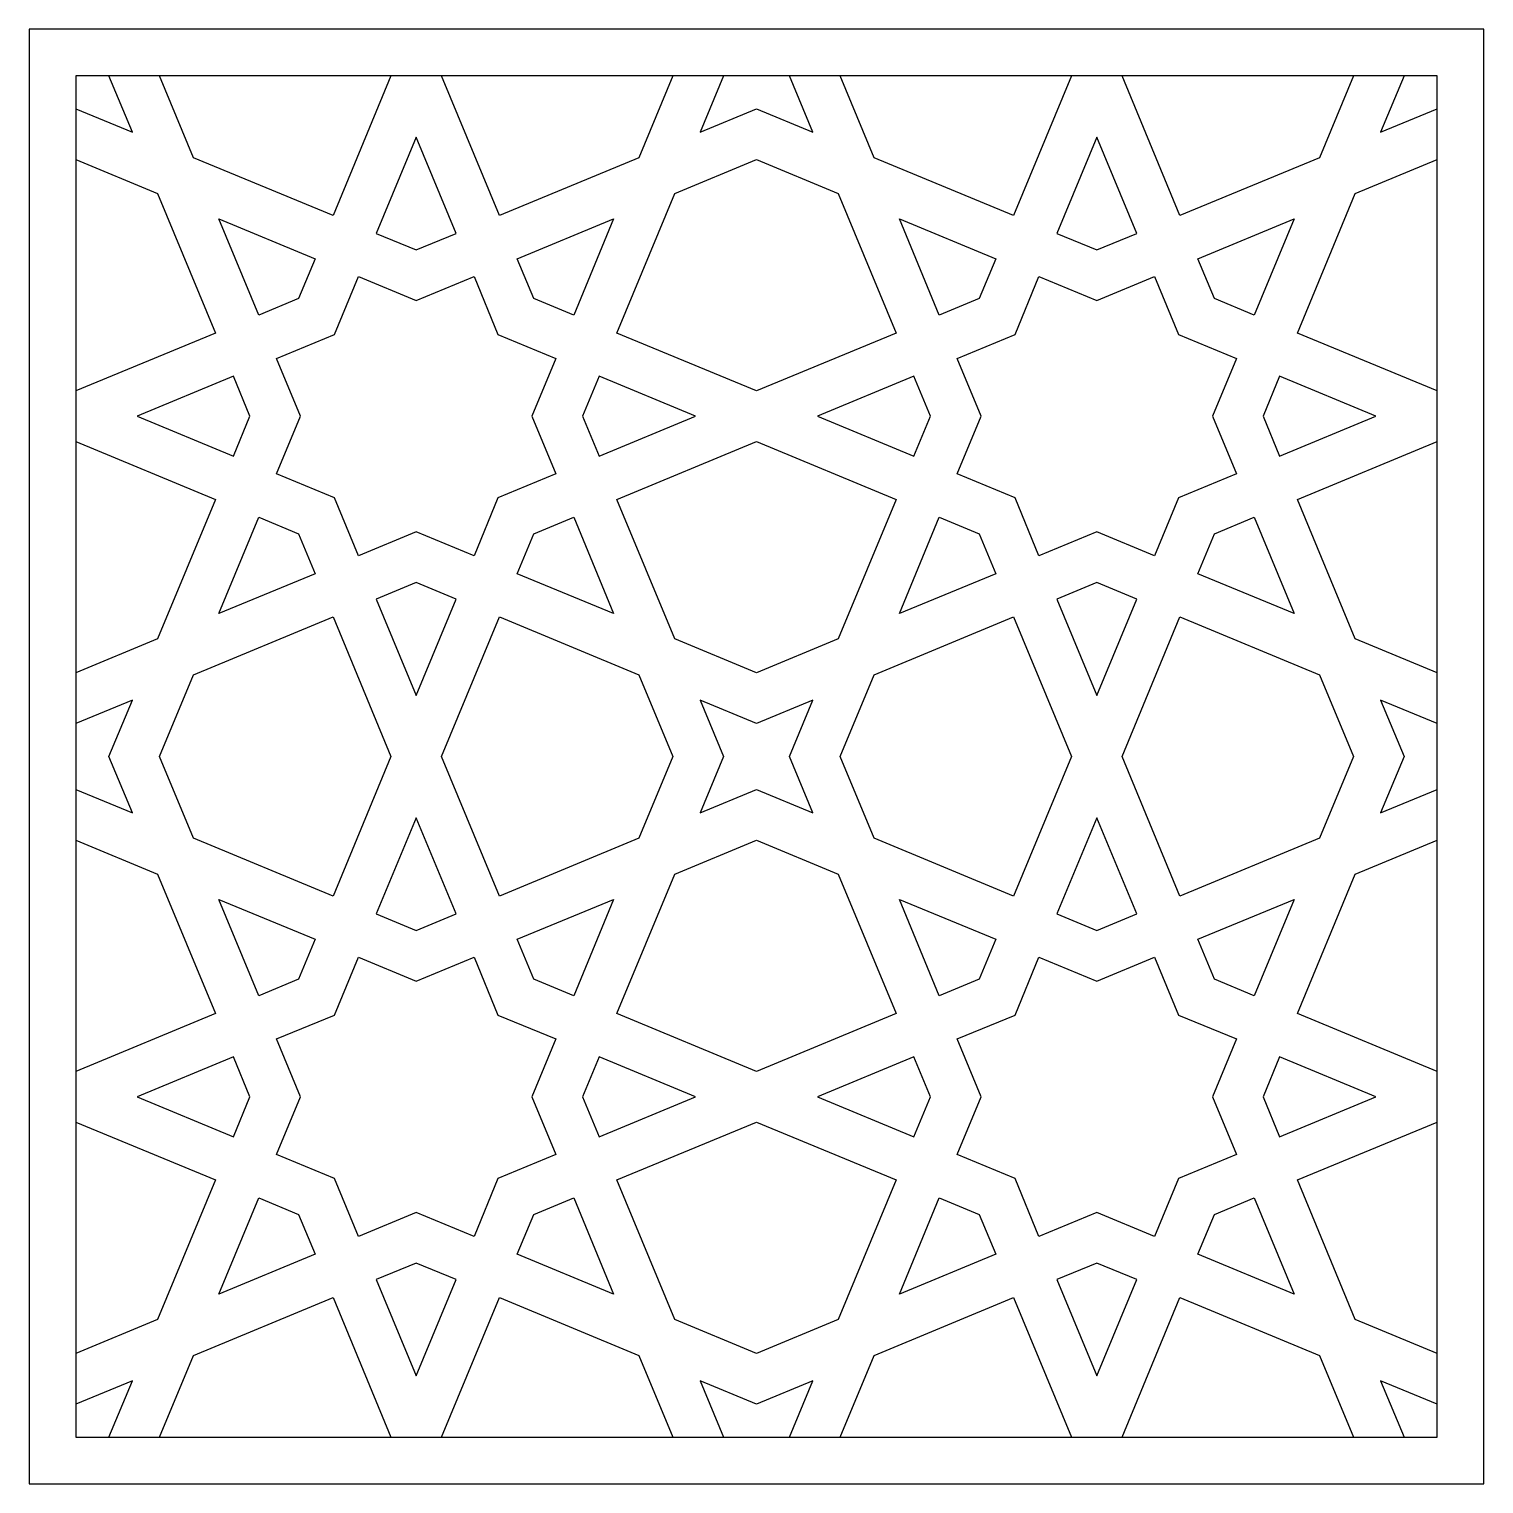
# Model space of a CAD drawing. Extents: x 461 to 945, y 1582 to 2066.
import ezdxf

# ---------------------------------------------------------------- set-up
doc = ezdxf.new("R2010")
doc.units = 0
doc.layers.add('LAYER_01', color=7, linetype='CONTINUOUS')

msp = doc.modelspace()

# ---------------------------------------------------------------- linework, layer by layer
at = {"layer": 'LAYER_01'}
for points in [[(461.15, 1581.91), (944.75, 1581.91), (944.75, 2065.5), (461.15, 2065.5)], [(476.71, 1597.47), (929.19, 1597.47), (929.19, 2049.94), (476.71, 2049.94)], [(603.09, 1997.59), (589.83, 2029.61), (576.57, 1997.59), (589.83, 1992.1)], [(829.33, 1997.59), (816.07, 2029.61), (802.81, 1997.59), (816.07, 1992.1)], [(702.95, 2022.11), (730.13, 2010.86), (749.35, 1964.46), (702.95, 1945.24), (656.56, 1964.46), (675.77, 2010.86)], [(524.22, 2002.43), (556.24, 1989.17), (550.75, 1975.91), (537.48, 1970.42)], [(623.42, 1989.17), (655.44, 2002.43), (642.18, 1970.42), (628.92, 1975.91)], [(750.46, 2002.43), (782.48, 1989.17), (776.98, 1975.91), (763.72, 1970.42)], [(849.66, 1989.17), (881.68, 2002.43), (868.42, 1970.42), (855.16, 1975.91)], [(636.23, 1917.61), (617.01, 1909.65), (609.05, 1890.43), (589.83, 1898.39), (570.61, 1890.43), (562.65, 1909.65), (543.44, 1917.61), (551.4, 1936.82), (543.44, 1956.04), (562.65, 1964), (570.61, 1983.22), (589.83, 1975.26), (609.05, 1983.22), (617.01, 1964), (636.23, 1956.04), (628.27, 1936.82)], [(862.46, 1917.61), (843.25, 1909.65), (835.29, 1890.43), (816.07, 1898.39), (796.85, 1890.43), (788.89, 1909.65), (769.68, 1917.61), (777.64, 1936.82), (769.68, 1956.04), (788.89, 1964), (796.85, 1983.22), (816.07, 1975.26), (835.29, 1983.22), (843.25, 1964), (862.46, 1956.04), (854.5, 1936.82)], [(497.04, 1936.82), (529.06, 1923.56), (534.56, 1936.82), (529.06, 1950.09)], [(682.62, 1936.82), (650.6, 1950.09), (645.11, 1936.82), (650.6, 1923.56)], [(723.28, 1936.82), (755.3, 1923.56), (760.79, 1936.82), (755.3, 1950.09)], [(908.86, 1936.82), (876.84, 1950.09), (871.35, 1936.82), (876.84, 1923.56)], [(702.95, 1851.53), (675.77, 1862.79), (656.56, 1909.18), (702.95, 1928.4), (749.35, 1909.18), (730.13, 1862.79)], [(556.24, 1884.47), (524.22, 1871.21), (537.48, 1903.23), (550.75, 1897.74)], [(623.42, 1884.47), (628.92, 1897.74), (642.18, 1903.23), (655.44, 1871.21)], [(782.48, 1884.47), (750.46, 1871.21), (763.72, 1903.23), (776.98, 1897.74)], [(849.66, 1884.47), (855.16, 1897.74), (868.42, 1903.23), (881.68, 1871.21)], [(576.57, 1876.05), (589.83, 1844.03), (603.09, 1876.05), (589.83, 1881.55)], [(802.81, 1876.05), (816.07, 1844.03), (829.33, 1876.05), (816.07, 1881.55)], [(504.54, 1823.7), (515.8, 1850.88), (562.19, 1870.1), (581.41, 1823.7), (562.19, 1777.31), (515.8, 1796.53)], [(675.12, 1823.7), (663.86, 1796.53), (617.47, 1777.31), (598.25, 1823.7), (617.47, 1870.1), (663.86, 1850.88)], [(730.78, 1823.7), (742.04, 1850.88), (788.43, 1870.1), (807.65, 1823.7), (788.43, 1777.31), (742.04, 1796.53)], [(901.36, 1823.7), (890.1, 1796.53), (843.71, 1777.31), (824.49, 1823.7), (843.71, 1870.1), (890.1, 1850.88)], [(691.96, 1823.7), (684.19, 1804.95), (702.95, 1812.72), (721.71, 1804.95), (713.94, 1823.7), (721.71, 1842.46), (702.95, 1834.69), (684.19, 1842.46)], [(603.09, 1771.35), (589.83, 1803.37), (576.57, 1771.35), (589.83, 1765.86)], [(829.33, 1771.35), (816.07, 1803.37), (802.81, 1771.35), (816.07, 1765.86)], [(702.95, 1795.87), (730.13, 1784.62), (749.35, 1738.22), (702.95, 1719.01), (656.56, 1738.22), (675.77, 1784.62)], [(524.22, 1776.2), (556.24, 1762.93), (550.75, 1749.67), (537.48, 1744.18)], [(623.42, 1762.93), (655.44, 1776.2), (642.18, 1744.18), (628.92, 1749.67)], [(750.46, 1776.2), (782.48, 1762.93), (776.98, 1749.67), (763.72, 1744.18)], [(849.66, 1762.93), (881.68, 1776.2), (868.42, 1744.18), (855.16, 1749.67)], [(636.23, 1691.37), (617.01, 1683.41), (609.05, 1664.19), (589.83, 1672.15), (570.61, 1664.19), (562.65, 1683.41), (543.44, 1691.37), (551.4, 1710.58), (543.44, 1729.8), (562.65, 1737.76), (570.61, 1756.98), (589.83, 1749.02), (609.05, 1756.98), (617.01, 1737.76), (636.23, 1729.8), (628.27, 1710.58)], [(862.46, 1691.37), (843.25, 1683.41), (835.29, 1664.19), (816.07, 1672.15), (796.85, 1664.19), (788.89, 1683.41), (769.68, 1691.37), (777.64, 1710.58), (769.68, 1729.8), (788.89, 1737.76), (796.85, 1756.98), (816.07, 1749.02), (835.29, 1756.98), (843.25, 1737.76), (862.46, 1729.8), (854.5, 1710.58)], [(497.04, 1710.58), (529.06, 1697.32), (534.56, 1710.58), (529.06, 1723.85)], [(682.62, 1710.58), (650.6, 1723.85), (645.11, 1710.58), (650.6, 1697.32)], [(723.28, 1710.58), (755.3, 1697.32), (760.79, 1710.58), (755.3, 1723.85)], [(908.86, 1710.58), (876.84, 1723.85), (871.35, 1710.58), (876.84, 1697.32)], [(702.95, 1625.29), (675.77, 1636.55), (656.56, 1682.95), (702.95, 1702.16), (749.35, 1682.95), (730.13, 1636.55)], [(556.24, 1658.24), (524.22, 1644.97), (537.48, 1676.99), (550.75, 1671.5)], [(623.42, 1658.24), (628.92, 1671.5), (642.18, 1676.99), (655.44, 1644.97)], [(782.48, 1658.24), (750.46, 1644.97), (763.72, 1676.99), (776.98, 1671.5)], [(849.66, 1658.24), (855.16, 1671.5), (868.42, 1676.99), (881.68, 1644.97)], [(576.57, 1649.81), (589.83, 1617.79), (603.09, 1649.81), (589.83, 1655.31)], [(802.81, 1649.81), (816.07, 1617.79), (829.33, 1649.81), (816.07, 1655.31)]]:
    msp.add_lwpolyline(points, close=True, dxfattribs=at)
for points in [[(476.71, 2038.95), (495.47, 2031.19), (487.7, 2049.94)], [(581.41, 2049.94), (562.19, 2003.55), (515.8, 2022.76), (504.54, 2049.94)], [(675.12, 2049.94), (663.86, 2022.76), (617.47, 2003.55), (598.25, 2049.94)], [(691.96, 2049.94), (684.19, 2031.19), (702.95, 2038.95), (721.71, 2031.19), (713.94, 2049.94)], [(807.65, 2049.94), (788.43, 2003.55), (742.04, 2022.76), (730.78, 2049.94)], [(901.36, 2049.94), (890.1, 2022.76), (843.71, 2003.55), (824.49, 2049.94)], [(918.2, 2049.94), (910.43, 2031.19), (929.19, 2038.95)], [(476.71, 2022.11), (503.89, 2010.86), (523.11, 1964.46), (476.71, 1945.24)], [(929.19, 1945.24), (882.79, 1964.46), (902.01, 2010.86), (929.19, 2022.11)], [(476.71, 1928.4), (523.11, 1909.18), (503.89, 1862.79), (476.71, 1851.53)], [(929.19, 1851.53), (902.01, 1862.79), (882.79, 1909.18), (929.19, 1928.4)], [(476.71, 1812.72), (495.47, 1804.95), (487.7, 1823.7), (495.47, 1842.46), (476.71, 1834.69)], [(929.19, 1834.69), (910.43, 1842.46), (918.2, 1823.7), (910.43, 1804.95), (929.19, 1812.72)], [(476.71, 1795.87), (503.89, 1784.62), (523.11, 1738.22), (476.71, 1719.01)], [(929.19, 1719.01), (882.79, 1738.22), (902.01, 1784.62), (929.19, 1795.87)], [(476.71, 1702.16), (523.11, 1682.95), (503.89, 1636.55), (476.71, 1625.29)], [(929.19, 1625.29), (902.01, 1636.55), (882.79, 1682.95), (929.19, 1702.16)], [(504.54, 1597.47), (515.8, 1624.64), (562.19, 1643.86), (581.41, 1597.47)], [(598.25, 1597.47), (617.47, 1643.86), (663.86, 1624.64), (675.12, 1597.47)], [(730.78, 1597.47), (742.04, 1624.64), (788.43, 1643.86), (807.65, 1597.47)], [(824.49, 1597.47), (843.71, 1643.86), (890.1, 1624.64), (901.36, 1597.47)], [(487.7, 1597.47), (495.47, 1616.22), (476.71, 1608.45)], [(713.94, 1597.47), (721.71, 1616.22), (702.95, 1608.45), (684.19, 1616.22), (691.96, 1597.47)], [(929.19, 1608.45), (910.43, 1616.22), (918.2, 1597.47)]]:
    msp.add_lwpolyline(points, dxfattribs=at)

doc.saveas('drawing.dxf')
